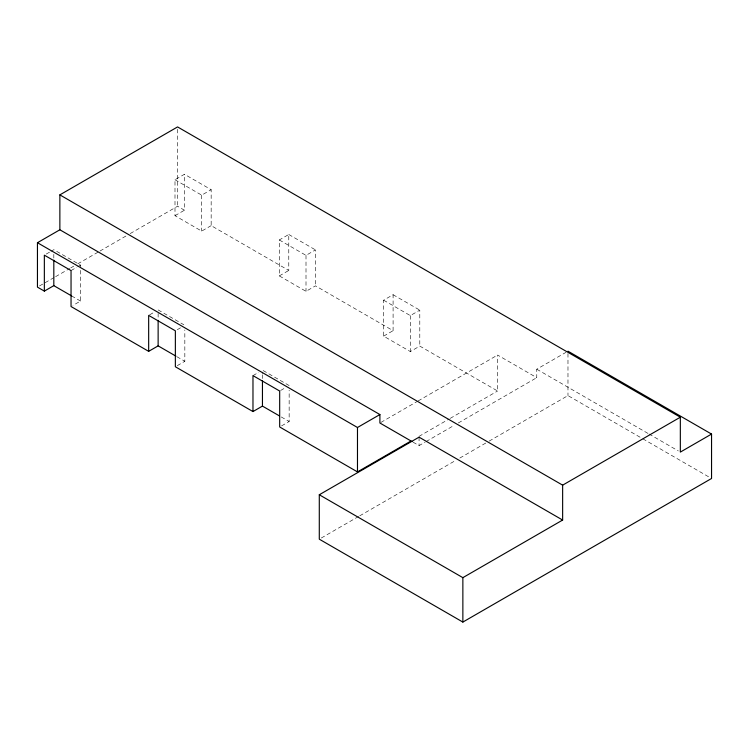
<?xml version="1.0" encoding="UTF-8"?>
<svg xmlns="http://www.w3.org/2000/svg" width="749" height="749" viewBox="0 0 749 749"><rect width="100%" height="100%" fill="white"/><g stroke="black" fill="none" stroke-linecap="round" stroke-linejoin="round"><path stroke-width="0.56" stroke-dasharray="3.75 2.81" d="M46.241 254.07L50.033 251.879M50.979 251.336L53.816 249.698L80.517 265.109L80.517 301.061L72.934 305.433M211.162 225.636L201.687 231.104L174.994 215.693L174.994 179.741L184.46 174.264L211.162 189.684L211.162 225.636L288.777 270.445L288.777 234.493L279.302 239.961L279.302 275.913L306.004 291.333L315.479 285.856L393.094 330.674L393.094 294.722L383.619 300.19L383.619 336.142L410.321 351.553L419.796 346.085L497.598 391.006L497.598 355.054L536.761 377.665L536.761 369.21L565.963 352.348M39.463 285.968L54.583 277.242M55.595 276.662L69.704 268.507M70.715 267.927L73.739 266.185M77.774 263.854L98.943 251.636M99.945 251.055L126.16 235.916M130.186 233.594L177.569 206.237L184.46 210.216L184.46 174.264M71.043 270.576L76.726 267.29M77.671 266.747L80.517 265.109M174.994 179.741L201.687 195.152L211.162 189.684M174.994 215.693L184.46 210.216M149.613 314.842L154.35 312.108M177.251 329.71L181.043 327.519M279.302 239.961L306.004 255.372L315.479 249.904L315.479 285.856M279.302 275.913L288.777 270.445M177.251 365.662L184.834 361.29L184.834 329.972M252.975 375.614L258.667 372.337M280.622 390.482L285.36 387.748M383.619 300.19L410.321 315.601L419.796 310.133L419.796 346.085M383.619 336.142L393.094 330.674M281.568 425.891L289.151 421.509L289.151 390.201M380.904 422.427L417.118 401.52M418.129 400.94L497.598 355.054M418.972 436.405L449.213 418.944M450.224 418.363L497.598 391.006M413.036 442.144L419.066 445.618L425.095 442.135M426.106 441.554L454.269 425.292M458.294 422.97L536.761 377.665M321.312 538.007L358.715 516.417M359.726 515.836L455.767 460.382M459.811 458.051L488.114 441.704M489.125 441.124L567.976 395.594L641.79 438.212M536.761 369.21L647.979 433.418M648.99 433.999L678.313 450.926M642.801 438.792L709.528 477.319M288.777 234.493L315.479 249.904M393.094 294.722L419.796 310.133M158.133 309.917L183.842 324.766M289.151 385.557L262.45 370.146L262.45 373.629M71.614 295.921L80.517 301.061M176.923 356.721L184.834 361.29M281.24 416.95L289.151 421.509M567.976 353.519L567.976 395.594M419.066 437.163L419.066 445.618M410.321 315.601L410.321 351.553M306.004 255.372L306.004 291.333M262.45 374.79L262.45 379.425M201.687 195.152L201.687 231.104M177.569 129.259L177.569 206.237M158.133 313.4L158.133 319.196M53.816 254.332L53.816 258.976"/><path stroke-width="1.12" d="M59.864 194.88L177.569 126.927L680.335 417.202L680.335 452.096L711.55 434.074L711.55 478.489L462.863 622.073L319.289 539.177L319.289 494.761L419.066 437.163L562.639 520.049L562.639 485.155L59.864 194.88L59.864 229.784L379.902 414.553L379.902 423.007L412.034 441.564M71.614 295.921L53.816 285.65L44.35 291.118L37.45 287.139L37.45 242.723L59.864 229.784M44.35 291.118L44.35 255.166L71.043 270.576L71.043 306.528L148.667 351.347L158.133 345.869L175.931 356.149M148.667 351.347L148.667 315.385L175.36 330.805L175.36 366.757L252.975 411.566L262.45 406.098L279.265 415.807M37.45 242.723L357.479 427.492L379.902 414.553M252.975 411.566L252.975 375.614L279.677 391.025L279.677 426.977L357.479 471.907L410.911 441.058M562.639 485.155L680.335 417.202M319.289 494.761L462.863 577.657L562.639 520.049M567.976 351.187L711.55 434.074M462.863 577.657L462.863 622.073M357.479 427.492L357.479 471.907M262.45 380.586L262.45 406.098M158.133 320.357L158.133 345.869M53.816 260.128L53.816 285.65"/></g></svg>
